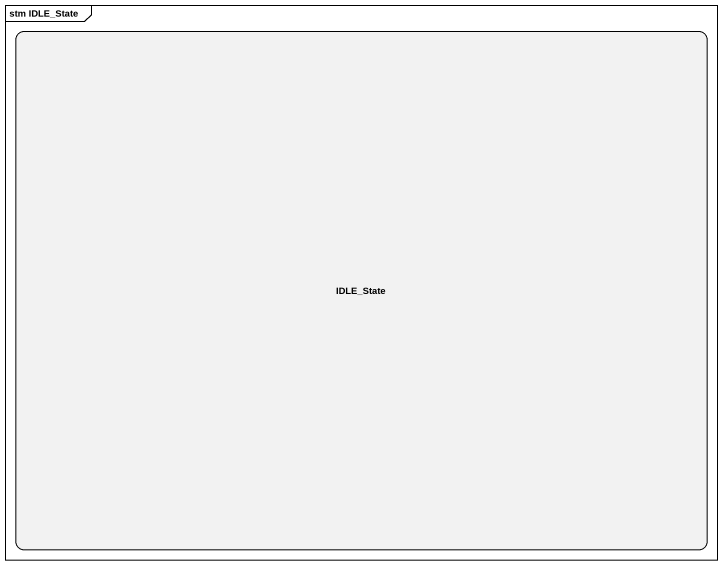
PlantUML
@startuml
mainframe stm IDLE_State
hide empty description
state IDLE_State
@enduml
